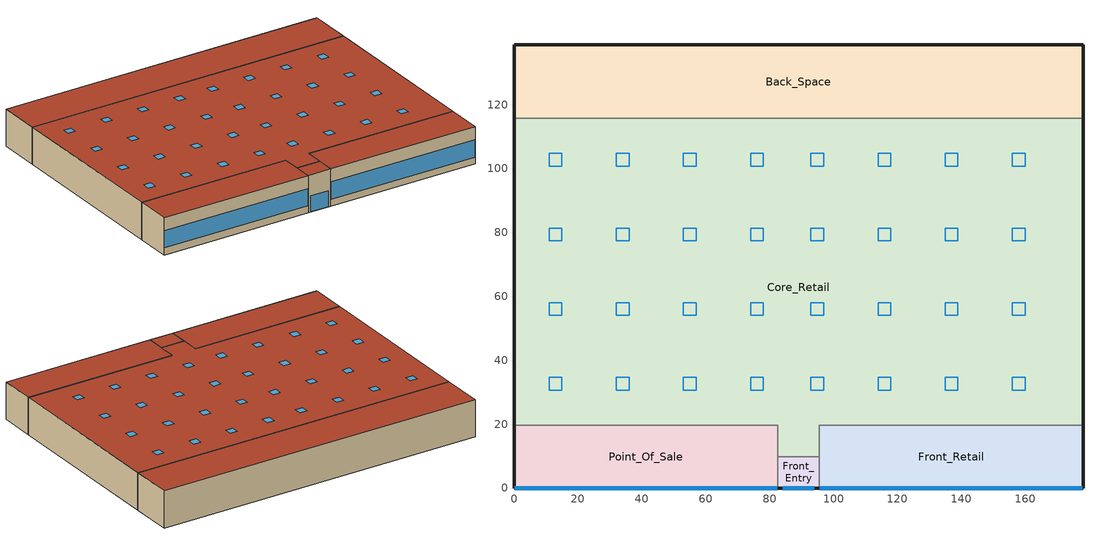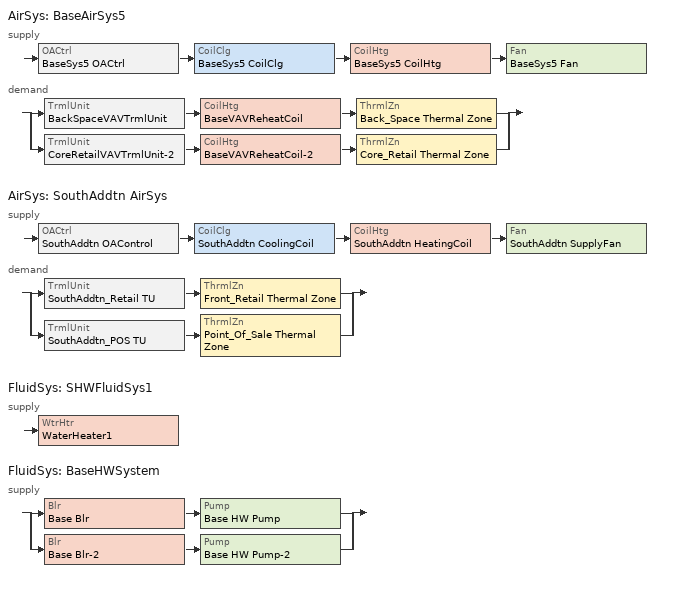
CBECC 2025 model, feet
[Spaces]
Back_Space
 floor ground (Base_CZ12-SlabOnOrBelowGradeF073): 178.05,138.68 178.05,115.72 0,115.72 0,138.68 z0
 wall outside (Base_CZ12-NonresMetalFrameWallU062): 178.05,115.72 178.05,138.68 0,138.68 0,115.72 z0:20
 wall to Core_Retail (NACM_Interior Wall): 0,115.72 178.05,115.72 z0:20
 roof outside (Base_CZ12-FlatNonresWoodFramingAndOtherRoofU039): 178.05,115.72 178.05,138.68 0,138.68 0,115.72 z20
Core_Retail
 floor ground (Base_CZ12-SlabOnOrBelowGradeF073): 178.05,115.72 178.05,19.68 95.59,19.68 95.59,9.84 82.46,9.84 82.46,19.68 0,19.68 0,115.72 z0
 wall outside (Base_CZ12-NonresMetalFrameWallU062): 178.05,19.68 178.05,115.72 / 0,115.72 0,19.68 z0:20
 wall to Front_Retail (NACM_Interior Wall): 95.59,9.84 95.59,19.68 178.05,19.68 z0:20
 wall to Point_Of_Sale (NACM_Interior Wall): 0,19.68 82.46,19.68 82.46,9.84 z0:20
 wall to Front_Entry (Base_CZ12-NonresMetalFrameWallU062): 82.46,9.84 95.59,9.84 z0:20
 roof outside (Base_CZ12-FlatNonresWoodFramingAndOtherRoofU039): 95.59,9.84 95.59,19.68 178.05,19.68 178.05,115.72 0,115.72 0,19.68 82.46,19.68 82.46,9.84 z20
 skylight (Base_AllCZ_Skylt-Gl-CurbMntU58): 15,30.68 15,34.69 11,34.69 11,30.68 z20; 36,30.68 36,34.69 32,34.69 32,30.68 z20; 57,30.68 57,34.69 53,34.69 53,30.68 z20; 78.03,30.68 78.03,34.69 74.03,34.69 74.03,30.68 z20; 96.93,30.68 96.93,34.69 92.93,34.69 92.93,30.68 z20; 15,54.02 15,58.02 11,58.02 11,54.02 z20; 36,54.02 36,58.02 32,58.02 32,54.02 z20; 57,54.02 57,58.02 53,58.02 53,54.02 z20; 78.03,54.02 78.03,58.02 74.03,58.02 74.03,54.02 z20; 96.93,54.02 96.93,58.02 92.93,58.02 92.93,54.02 z20; 15,77.35 15,81.35 11,81.35 11,77.35 z20; 36,77.35 36,81.35 32,81.35 32,77.35 z20; 57,77.35 57,81.35 53,81.35 53,77.35 z20; 78.03,77.35 78.03,81.35 74.03,81.35 74.03,77.35 z20; 96.93,77.35 96.93,81.35 92.93,81.35 92.93,77.35 z20; 15,100.72 15,104.72 11,104.72 11,100.72 z20; 36,100.72 36,104.72 32,104.72 32,100.72 z20; 57,100.72 57,104.72 53,104.72 53,100.72 z20; 78.03,100.72 78.03,104.72 74.03,104.72 74.03,100.72 z20; 96.93,100.72 96.93,104.72 92.93,104.72 92.93,100.72 z20; 117.93,77.35 117.93,81.35 113.93,81.35 113.93,77.35 z20; 159.93,100.72 159.93,104.72 155.93,104.72 155.93,100.72 z20; 159.93,54.02 159.93,58.02 155.93,58.02 155.93,54.02 z20; 159.93,30.68 159.93,34.69 155.93,34.69 155.93,30.68 z20; 117.93,100.72 117.93,104.72 113.93,104.72 113.93,100.72 z20; 117.93,54.02 117.93,58.02 113.93,58.02 113.93,54.02 z20; 117.93,30.68 117.93,34.69 113.93,34.69 113.93,30.68 z20; 138.93,77.35 138.93,81.35 134.93,81.35 134.93,77.35 z20; 138.93,100.72 138.93,104.72 134.93,104.72 134.93,100.72 z20; 138.93,54.02 138.93,58.02 134.93,58.02 134.93,54.02 z20; 138.93,30.68 138.93,34.69 134.93,34.69 134.93,30.68 z20; 159.93,77.35 159.93,81.35 155.93,81.35 155.93,77.35 z20
Front_Retail
 floor ground (Base_CZ12-SlabOnOrBelowGradeF073_New): 178.05,19.68 178.05,0 95.59,0 95.59,19.68 z0
 wall outside (Base_CZ12-NonresMetalFrameWallU062_New): 95.59,0 178.05,0 178.05,19.68 z0:20
 wall to Front_Entry (Base_CZ12-NonresMetalFrameWallU062_New-Int): 95.59,9.84 95.59,0 z0:20
 window (Base_AllCZ_FixedWindowU36): 95.75,0 177.89,0 z3.74:12.98
 roof outside (Base_CZ12-FlatNonresWoodFramingAndOtherRoofU039_New): 178.05,0 178.05,19.68 95.59,19.68 95.59,0 z20
Point_Of_Sale
 floor ground (Base_CZ12-SlabOnOrBelowGradeF073_New): 82.46,19.68 82.46,0 0,0 0,19.68 z0
 wall outside (Base_CZ12-NonresMetalFrameWallU062_New): 0,19.68 0,0 82.46,0 z0:20
 wall to Front_Entry (Base_CZ12-NonresMetalFrameWallU062_New-Int): 82.46,0 82.46,9.84 z0:20
 window (Base_AllCZ_FixedWindowU36): 0.16,0 82.3,0 z3.74:12.98
 roof outside (Base_CZ12-FlatNonresWoodFramingAndOtherRoofU039_New): 82.46,0 82.46,19.68 0,19.68 0,0 z20
Front_Entry
 floor ground (Base_CZ12-SlabOnOrBelowGradeF073_New): 95.59,9.84 95.59,0 82.46,0 82.46,9.84 z0
 wall outside (Base_CZ12-NonresMetalFrameWallU062_New): 82.46,0 95.59,0 z0:20
 window (Base_AllCZ_FixedWindowU36): 84.1,0 93.95,0 z0.16:8.73
 roof outside (Base_CZ12-FlatNonresWoodFramingAndOtherRoofUnconditioned): 95.59,0 95.59,9.84 82.46,9.84 82.46,0 z20
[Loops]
AirSys 'BaseAirSys5'
 supply: OACtrl 'BaseSys5 OACtrl' > CoilClg 'BaseSys5 CoilClg' > CoilHtg 'BaseSys5 CoilHtg' > Fan 'BaseSys5 Fan'
 demand: split
  | TrmlUnit 'BackSpaceVAVTrmlUnit' > CoilHtg 'BaseVAVReheatCoil' > ThrmlZn 'Back_Space Thermal Zone'
  | TrmlUnit 'CoreRetailVAVTrmlUnit-2' > CoilHtg 'BaseVAVReheatCoil-2' > ThrmlZn 'Core_Retail Thermal Zone'
AirSys 'SouthAddtn AirSys'
 supply: OACtrl 'SouthAddtn OAControl' > CoilClg 'SouthAddtn CoolingCoil' > CoilHtg 'SouthAddtn HeatingCoil' > Fan 'SouthAddtn SupplyFan'
 demand: split
  | TrmlUnit 'SouthAddtn_Retail TU' > ThrmlZn 'Front_Retail Thermal Zone'
  | TrmlUnit 'SouthAddtn_POS TU' > ThrmlZn 'Point_Of_Sale Thermal Zone'
FluidSys 'SHWFluidSys1'
 supply: WtrHtr 'WaterHeater1'
FluidSys 'BaseHWSystem'
 supply: split
  | Blr 'Base Blr' > Pump 'Base HW Pump'
  | Blr 'Base Blr-2' > Pump 'Base HW Pump-2'
[Proj]
050006-RetlMed-Run27_WholeBldg: ZipCode=90045; CompType=AdditionComplete
[Bldg]
Retail Standalone: WholeBldgModeled=1; TotStoryCnt=1; AboveGrdStoryCnt=1
[ConsAssm]
Name | CompatibleSurfType | ExtRoughness | MatRef[1] | MatRef[2] | MatRef[3] | MatRef[4] | SlabType | CRRCInitialRefl | CRRCAgedRefl | CRRCInitialEmit | CRRCAgedEmit | CRRCProdID
Base_CZ12-NonresMetalFrameWallU062_New-Int | InteriorWall | MediumRough | Stucco - 7/8 in. | Compliance Insulation R13.99 | Air - Metal Wall Framing - 16 or 24 in. OC | Gypsum Board - 1/2 in.
Base_CZ12-NonresMetalFrameWallU062_New; Base_CZ12-NonresMetalFrameWallU062 | ExteriorWall | MediumRough | Stucco - 7/8 in. | Compliance Insulation R13.99 | Air - Metal Wall Framing - 16 or 24 in. OC | Gypsum Board - 1/2 in.
Base_CZ12-SlabOnOrBelowGradeF073; Base_CZ12-SlabOnOrBelowGradeF073_New | UndergroundFloor | MediumRough | Concrete - 140 lb/ft3 - 6 in. |  |  |  | UnheatedSlabOnGrade
Base_CZ12-FlatNonresWoodFramingAndOtherRoofU039; Base_CZ12-FlatNonresWoodFramingAndOtherRoofU039_New | Roof | MediumRough | Metal Standing Seam - 1/16 in. | Compliance Insulation R24.86 |  |  |  | 0.63 | 0.63 | 0.85 | 0.85 | XXXX-XXXX
Base_CZ12-FlatNonresWoodFramingAndOtherRoofUnconditioned | Roof | MediumRough | Metal Standing Seam - 1/16 in. |  |  |  |  | 0.63 | 0.63 | 0.85 | 0.85 | XXXX-XXXX
NACM_Interior Wall | InteriorWall |  | NACM_Gypsum Board 5/8in | NACM_Gypsum Board 5/8in
[Mat]
Name | CodeCat | CodeItem
Stucco - 7/8 in. | Plastering Materials | Stucco - 7/8 in.
Compliance Insulation R13.99 | Insulation Board | Compliance Insulation R13.99
Air - Metal Wall Framing - 16 or 24 in. OC | Air | Air - Metal Wall Framing - 16 or 24 in. OC
Gypsum Board - 1/2 in. | Bldg Board and Siding | Gypsum Board - 1/2 in.
Concrete - 140 lb/ft3 - 6 in. | Concrete | Concrete - 140 lb/ft3 - 6 in.
Metal Standing Seam - 1/16 in. | Roofing | Metal Standing Seam - 1/16 in.
Compliance Insulation R24.86 | Insulation Board | Compliance Insulation R24.86
NACM_Gypsum Board 5/8in | Bldg Board and Siding | Gypsum Board - 5/8 in.
[FenCons] FenProdType=FixedWindow; AssmContext=Manufactured; CertificationMthd=NFRCRated; SHGC=0.25
Name | FenType | SkyltGlz | SkyltCurb | UFactor | VT | GlzTint
Base_AllCZ_Skylt-Gl-CurbMntU58 | Skylight | Glass | CurbMounted | 0.58 | 0.49
Base_AllCZ_FixedWindowU36 | VerticalFenestration |  |  | 0.36 | 0.42 | TintedGlazing
[Story]
Building Story 1
[Spc] Story=Building Story 1; SHWFluidSegRef=SHWSupply1
Name | ThrmlZnRef | Vol | SpcFuncDefaultsRef | EnvStatus | LtgStatus | SkylitDayltgInstalledLtgPwr | SkylitDayltgCtrlLtgPwr | SkylitDayltgIllumSetpt | DayltgCtrlType | CondgType | IntLPDReg | PriSide100PctControlled | SecSide100PctControlled | PriSideDayltgIllumSetpt | SecSideDayltgIllumSetpt | PriSideDayltgInstalledLtgPwr | SecSideDayltgInstalledLtgPwr | PriSideDayltgCtrlLtgPwr | SecSideDayltgCtrlLtgPwr
Back_Space | Back_Space Thermal Zone | 81782 | Retail Back_Space | Existing | Existing
Core_Retail | Core_Retail Thermal Zone | 344549 | Retail Sales | Existing | Existing | 1500 | 1500 | 950 | Continuous
Front_Entry | Front_Entry Thermal Zone | 2583.34 | Retail Main Entry | New | New |  |  |  | ContinuousPlusOff | Unconditioned | 1.2 | 1 | 0 | 200 | 200
Front_Retail | Front_Retail Thermal Zone | 32466.1 | Retail Sales | New | New |  |  |  | Continuous |  |  | 0 | 1 | 950 | 950
Point_Of_Sale | Point_Of_Sale Thermal Zone | 32466.1 | Retail Sales | New | New |  |  |  | Continuous |  |  |  | 1 | 950 | 950 | 500 | 600 | 500 | 600
[IntLtgSys] Spc=Front_Retail; LumRef[1]=Luminaire 1
Name | LumCnt[1] | DaylitAreaType | AllowType | AllowArea
Front_Retail_GenLtgSys | 81 | SecondarySidelit
Front_Retail_Task&FloorDisplayLtgSys | 40 | PrimarySidelit | FloorDisplayAndTask | 810
[ThrmlZn]
Name | PriAirCondgSysRef[1] | VentCtrlMthd | Type
Back_Space Thermal Zone | BaseAirSys5
Core_Retail Thermal Zone | BaseAirSys5 | CO2Sensors
Front_Entry Thermal Zone |  |  | Unconditioned
Front_Retail Thermal Zone; Point_Of_Sale Thermal Zone | SouthAddtn AirSys | CO2Sensors
[AirSys]
Name | Status | Type | CtrlSysType | ReheatCtrlMthd | ClgCtrl | ClRstSupHi | ClRstSupLow | CtrlZnRef
BaseAirSys5 | Existing | PVAV | DDCToZone | DualMaximum | WarmestReset | 60 | 55
SouthAddtn AirSys |  | SZAC |  |  |  |  |  | Front_Retail Thermal Zone
[AirSeg]
Name | Sys | Type | Path
BaseSys5 SupAirSeg | BaseAirSys5 | Supply | Ducted
BaseSys5 RetAirSeg | BaseAirSys5 | Return | Ducted
SouthAddtn Supply AirSeg | SouthAddtn AirSys | Supply | Ducted
SouthAddtn Return AirSeg | SouthAddtn AirSys | Return | Direct
[CoilClg] Type=DirectExpansion; FuelSrc=Electric; CndsrType=Air
Name | Sys
BaseSys5 CoilClg | BaseAirSys5
SouthAddtn CoolingCoil | SouthAddtn AirSys
[CoilHtg]
Name | Sys | Type | FluidSegInRef | FluidSegOutRef | FuelSrc
BaseSys5 CoilHtg; BaseVAVReheatCoil; BaseVAVReheatCoil-2 | BaseAirSys5 | HotWater | BaseHWPrimSupSeg | BaseHWPrimRetSeg
SouthAddtn HeatingCoil | SouthAddtn AirSys | Furnace |  |  | Gas
[Fan]
Name | Sys | CtrlMthd | ModelingMthd | MtrBHP | MtrHP | MtrEff
BaseSys5 Fan | BaseAirSys5 | VariableSpeedDrive
SouthAddtn SupplyFan | SouthAddtn AirSys | ConstantVolume | BrakeHorsePower | 1.12 | 1 | 0.855
[TrmlUnit]
Name | Sys | Type | ZnServedRef | PriAirSegRef
BackSpaceVAVTrmlUnit | BaseAirSys5 | VAVReheatBox | Back_Space Thermal Zone | BaseSys5 SupAirSeg
CoreRetailVAVTrmlUnit-2 | BaseAirSys5 | VAVReheatBox | Core_Retail Thermal Zone | BaseSys5 SupAirSeg
SouthAddtn_Retail TU | SouthAddtn AirSys | Uncontrolled | Front_Retail Thermal Zone | SouthAddtn Supply AirSeg
SouthAddtn_POS TU | SouthAddtn AirSys | Uncontrolled | Point_Of_Sale Thermal Zone | SouthAddtn Supply AirSeg
[OACtrl]
Name | Sys | EconoCtrlMthd | EconoIntegration | AirSegSupRef | AirSegRetRef
BaseSys5 OACtrl | BaseAirSys5 | DifferentialDryBulb | Integrated | BaseSys5 SupAirSeg | BaseSys5 RetAirSeg
SouthAddtn OAControl | SouthAddtn AirSys | NoEconomizer |  | SouthAddtn Supply AirSeg | SouthAddtn Return AirSeg
[FluidSys] Status=Existing
Name | Type
SHWFluidSys1 | ServiceHotWater
BaseHWSystem | HotWater
[FluidSeg]
Name | Sys | Type | Src
SHWSupply1 | SHWFluidSys1 | PrimarySupply
SHWMakeup1 | SHWFluidSys1 | MakeupFluid | MunicipalWater
BaseHWPrimSupSeg | BaseHWSystem | PrimarySupply
BaseHWPrimRetSeg | BaseHWSystem | PrimaryReturn
[WtrHtr]
WaterHeater1: Sys=SHWFluidSys1; Status=Existing; FluidSegOutRef=SHWSupply1; FluidSegMakeupRef=SHWMakeup1; StorCap=250; ThrmlEff=0.85; CapRtd=160000
[Blr] Sys=BaseHWSystem; Type=HotWater; FuelSrc=Gas; DraftType=MechanicalNoncondensing; FluidSegInRef=BaseHWPrimRetSeg; FluidSegOutRef=BaseHWPrimSupSeg; CapRtd=240681; AFUE=0.82; ThrmlEff=0.8225
Base Blr; Base Blr-2
[Pump] Sys=BaseHWSystem
Name | SpdCtrl
Base HW Pump
Base HW Pump-2 | ConstantSpeed
[SpcFuncDefaults] ProcGasSchRef=RetailGasEquipment; HotWtrHtgSchRef=RetailHotWater
Name | SpcFunc | OccSchRef | IntLtgRegSchRef | RecptSchRef | CommRfrgEqpSchRef | InfSchRef[1] | RecptPwrDens
Retail Sales | Retail Sales Area (Retail Merchandise Sales) | RetailOccupancy | RetailLights | RetailReceptacle | RetailRefrigeration | RetailInfiltration
Retail Back_Space | Storage, Commercial/Industrial (Warehouse) | AssemblyOccupancy | AssemblyLights | AssemblyReceptacle | AssemblyReceptacle | AssemblyInfiltration
Retail Main Entry | Lobby, Main Entry | AssemblyOccupancy | AssemblyLights | AssemblyReceptacle | RetailRefrigeration | AssemblyInfiltration | 0
[Lum]
Luminaire 1: Pwr=32
[SchDay] Type=Fraction
Name | Hr
OnDay | ( 1, 1, 1, 1, 1, 1, 1, 1, 1, 1, 1, 1, 1, 1, 1, 1, 1, 1, 1, 1, 1, 1, 1, 1 )
OffDay | ( 0, 0, 0, 0, 0, 0, 0, 0, 0, 0, 0, 0, 0, 0, 0, 0, 0, 0, 0, 0, 0, 0, 0, 0 )
RetailOccupancyWD | ( 0, 0, 0, 0, 0, 0, 0, 0.1, 0.2, 0.5, 0.5, 0.7, 0.7, 0.7, 0.7, 0.8, 0.7, 0.5, 0.5, 0.3, 0.3, 0, 0, 0 )
RetailOccupancySat | ( 0, 0, 0, 0, 0, 0, 0, 0.1, 0.2, 0.5, 0.6, 0.8, 0.8, 0.8, 0.8, 0.8, 0.8, 0.6, 0.2, 0.2, 0.2, 0.1, 0, 0 )
RetailOccupancySun | ( 0, 0, 0, 0, 0, 0, 0, 0, 0, 0.1, 0.2, 0.2, 0.4, 0.4, 0.4, 0.4, 0.4, 0.2, 0.1, 0, 0, 0, 0, 0 )
RetailLightsWD | ( 0.05, 0.05, 0.05, 0.05, 0.05, 0.05, 0.05, 0.2, 0.5, 0.85, 0.85, 0.85, 0.85, 0.85, 0.85, 0.85, 0.85, 0.85, 0.55, 0.55, 0.5, 0.2, 0.05, 0.05 )
RetailLightsSat | ( 0.05, 0.05, 0.05, 0.05, 0.05, 0.05, 0.05, 0.1, 0.3, 0.55, 0.85, 0.85, 0.85, 0.85, 0.85, 0.85, 0.85, 0.85, 0.5, 0.3, 0.3, 0.1, 0.05, 0.05 )
RetailLightsSun | ( 0.05, 0.05, 0.05, 0.05, 0.05, 0.05, 0.05, 0.05, 0.1, 0.1, 0.4, 0.4, 0.55, 0.55, 0.55, 0.55, 0.55, 0.4, 0.2, 0.05, 0.05, 0.05, 0.05, 0.05 )
RetailReceptacleWD | ( 0.05, 0.05, 0.05, 0.05, 0.05, 0.05, 0.05, 0.2, 0.5, 0.9, 0.9, 0.9, 0.9, 0.9, 0.9, 0.9, 0.9, 0.9, 0.6, 0.6, 0.5, 0.2, 0.05, 0.05 )
RetailReceptacleSat | ( 0.05, 0.05, 0.05, 0.05, 0.05, 0.05, 0.05, 0.1, 0.3, 0.6, 0.9, 0.9, 0.9, 0.9, 0.9, 0.9, 0.9, 0.9, 0.5, 0.3, 0.3, 0.1, 0.05, 0.05 )
RetailReceptacleSun | ( 0.05, 0.05, 0.05, 0.05, 0.05, 0.05, 0.05, 0.05, 0.1, 0.1, 0.4, 0.4, 0.6, 0.6, 0.6, 0.6, 0.6, 0.4, 0.2, 0.05, 0.05, 0.05, 0.05, 0.05 )
RetailInfiltrationWD | ( 1, 1, 1, 1, 1, 1, 0.25, 0.25, 0.25, 0.25, 0.25, 0.25, 0.25, 0.25, 0.25, 0.25, 0.25, 0.25, 0.25, 0.25, 0.25, 1, 1, 1 )
RetailInfiltrationSat | ( 1, 1, 1, 1, 1, 1, 0.25, 0.25, 0.25, 0.25, 0.25, 0.25, 0.25, 0.25, 0.25, 0.25, 0.25, 0.25, 0.25, 0.25, 0.25, 0.25, 1, 1 )
RetailInfiltrationSun | ( 1, 1, 1, 1, 1, 1, 1, 1, 0.25, 0.25, 0.25, 0.25, 0.25, 0.25, 0.25, 0.25, 0.25, 1, 1, 1, 1, 1, 1, 1 )
RetailHotWaterWD | ( 0.04, 0.05, 0.05, 0.04, 0.04, 0.04, 0.04, 0.15, 0.23, 0.32, 0.41, 0.57, 0.62, 0.61, 0.5, 0.45, 0.46, 0.47, 0.42, 0.34, 0.33, 0.23, 0.13, 0.08 )
RetailHotWaterSat | ( 0.11, 0.1, 0.08, 0.06, 0.06, 0.06, 0.07, 0.2, 0.24, 0.27, 0.42, 0.54, 0.59, 0.6, 0.49, 0.48, 0.47, 0.46, 0.44, 0.36, 0.29, 0.22, 0.16, 0.13 )
RetailHotWaterSun | ( 0.07, 0.07, 0.07, 0.06, 0.06, 0.06, 0.07, 0.1, 0.12, 0.14, 0.29, 0.31, 0.36, 0.36, 0.34, 0.35, 0.37, 0.34, 0.25, 0.27, 0.21, 0.16, 0.1, 0.06 )
RetailRefrigerationWD; RetailRefrigerationSat; RetailRefrigerationSun | ( 0.9, 0.9, 0.9, 0.9, 0.9, 0.9, 0.9, 0.9, 0.9, 0.9, 0.9, 0.9, 0.9, 0.9, 0.9, 0.9, 0.9, 0.9, 0.9, 0.9, 0.9, 0.9, 0.9, 0.9 )
RetailGasEquipmentWD; RetailGasEquipmentSat; RetailGasEquipmentSun | ( 0, 0, 0, 0, 0, 0, 0, 0.5, 0.5, 0.75, 0.9, 0.9, 0.9, 0.75, 0.75, 0.9, 0.9, 0.9, 0.75, 0.5, 0.5, 0, 0, 0 )
AssemblyOccupancyWD | ( 0, 0, 0, 0, 0, 0, 0, 0, 0.2, 0.2, 0.2, 0.8, 0.8, 0.8, 0.8, 0.8, 0.8, 0.8, 0.2, 0.2, 0.2, 0.2, 0.1, 0 )
AssemblyOccupancySat | ( 0, 0, 0, 0, 0, 0, 0, 0, 0.2, 0.2, 0.2, 0.6, 0.6, 0.6, 0.6, 0.6, 0.6, 0.6, 0.6, 0.6, 0.6, 0.8, 0.1, 0 )
AssemblyOccupancySun | ( 0, 0, 0, 0, 0, 0, 0, 0, 0.1, 0.1, 0.1, 0.1, 0.1, 0.7, 0.7, 0.7, 0.7, 0.7, 0.7, 0.7, 0.7, 0.7, 0.2, 0 )
AssemblyLightsWD | ( 0.05, 0.05, 0.05, 0.05, 0.05, 0.05, 0.35, 0.35, 0.35, 0.65, 0.65, 0.65, 0.65, 0.65, 0.65, 0.65, 0.65, 0.65, 0.65, 0.65, 0.65, 0.65, 0.25, 0.05 )
AssemblyLightsSat | ( 0.05, 0.05, 0.05, 0.05, 0.05, 0.05, 0.05, 0.3, 0.3, 0.4, 0.4, 0.4, 0.4, 0.4, 0.4, 0.4, 0.4, 0.4, 0.4, 0.4, 0.4, 0.4, 0.4, 0.05 )
AssemblyLightsSun | ( 0.05, 0.05, 0.05, 0.05, 0.05, 0.05, 0.05, 0.3, 0.3, 0.3, 0.3, 0.3, 0.55, 0.55, 0.55, 0.55, 0.55, 0.55, 0.55, 0.55, 0.55, 0.55, 0.05, 0.05 )
AssemblyReceptacleWD | ( 0.05, 0.05, 0.05, 0.05, 0.05, 0.05, 0.4, 0.4, 0.4, 0.75, 0.75, 0.75, 0.75, 0.75, 0.75, 0.75, 0.75, 0.75, 0.75, 0.75, 0.75, 0.75, 0.25, 0.05 )
AssemblyReceptacleSat | ( 0.05, 0.05, 0.05, 0.05, 0.05, 0.05, 0.05, 0.3, 0.3, 0.5, 0.5, 0.5, 0.5, 0.5, 0.5, 0.5, 0.5, 0.5, 0.5, 0.5, 0.5, 0.5, 0.5, 0.05 )
AssemblyReceptacleSun | ( 0.05, 0.05, 0.05, 0.05, 0.05, 0.05, 0.05, 0.3, 0.3, 0.3, 0.3, 0.3, 0.65, 0.65, 0.65, 0.65, 0.65, 0.65, 0.65, 0.65, 0.65, 0.65, 0.05, 0.05 )
AssemblyInfiltrationWD | ( 1, 1, 1, 1, 1, 0.25, 0.25, 0.25, 0.25, 0.25, 0.25, 0.25, 0.25, 0.25, 0.25, 0.25, 0.25, 0.25, 0.25, 0.25, 0.25, 0.25, 0.25, 1 )
AssemblyInfiltrationSat; AssemblyInfiltrationSun | ( 1, 1, 1, 1, 1, 1, 0.25, 0.25, 0.25, 0.25, 0.25, 0.25, 0.25, 0.25, 0.25, 0.25, 0.25, 0.25, 0.25, 0.25, 0.25, 0.25, 0.25, 1 )
[Sch] Type=Fraction
Name | SchWeekRef[1]
RetailOccupancy | RetailOccupancyWk
RetailLights | RetailLightsWk
RetailReceptacle | RetailReceptacleWk
RetailInfiltration | RetailInfiltrationWk
RetailHotWater | RetailHotWaterWk
RetailRefrigeration | RetailRefrigerationWk
RetailGasEquipment | RetailGasEquipmentWk
AssemblyOccupancy | AssemblyOccupancyWk
AssemblyLights | AssemblyLightsWk
AssemblyReceptacle | AssemblyReceptacleWk
AssemblyInfiltration | AssemblyInfiltrationWk
[SchWeek] Type=Fraction
Name | SchDaySunRef | SchDayMonRef | SchDayTueRef | SchDayWedRef | SchDayThuRef | SchDayFriRef | SchDaySatRef | SchDayHolRef | SchDayClgDDRef | SchDayHtgDDRef
RetailOccupancyWk | RetailOccupancySun | RetailOccupancyWD | RetailOccupancyWD | RetailOccupancyWD | RetailOccupancyWD | RetailOccupancyWD | RetailOccupancySat | RetailOccupancySun | OnDay | OffDay
RetailLightsWk | RetailLightsSun | RetailLightsWD | RetailLightsWD | RetailLightsWD | RetailLightsWD | RetailLightsWD | RetailLightsSat | RetailLightsSun | OnDay | OffDay
RetailReceptacleWk | RetailReceptacleSun | RetailReceptacleWD | RetailReceptacleWD | RetailReceptacleWD | RetailReceptacleWD | RetailReceptacleWD | RetailReceptacleSat | RetailReceptacleSun | OnDay | OffDay
RetailInfiltrationWk | RetailInfiltrationSun | RetailInfiltrationWD | RetailInfiltrationWD | RetailInfiltrationWD | RetailInfiltrationWD | RetailInfiltrationWD | RetailInfiltrationSat | RetailInfiltrationSun | RetailInfiltrationWD | RetailInfiltrationSat
RetailHotWaterWk | RetailHotWaterSun | RetailHotWaterWD | RetailHotWaterWD | RetailHotWaterWD | RetailHotWaterWD | RetailHotWaterWD | RetailHotWaterSat | RetailHotWaterSun | RetailHotWaterWD | RetailHotWaterSat
RetailRefrigerationWk | RetailRefrigerationSun | RetailRefrigerationWD | RetailRefrigerationWD | RetailRefrigerationWD | RetailRefrigerationWD | RetailRefrigerationWD | RetailRefrigerationSat | RetailRefrigerationSun | OnDay | OffDay
RetailGasEquipmentWk | RetailGasEquipmentSun | RetailGasEquipmentWD | RetailGasEquipmentWD | RetailGasEquipmentWD | RetailGasEquipmentWD | RetailGasEquipmentWD | RetailGasEquipmentSat | RetailGasEquipmentSun | OnDay | OffDay
AssemblyOccupancyWk | AssemblyOccupancySun | AssemblyOccupancyWD | AssemblyOccupancyWD | AssemblyOccupancyWD | AssemblyOccupancyWD | AssemblyOccupancyWD | AssemblyOccupancySat | AssemblyOccupancySun | OnDay | OffDay
AssemblyLightsWk | AssemblyLightsSun | AssemblyLightsWD | AssemblyLightsWD | AssemblyLightsWD | AssemblyLightsWD | AssemblyLightsWD | AssemblyLightsSat | AssemblyLightsSun | OnDay | OffDay
AssemblyReceptacleWk | AssemblyReceptacleSun | AssemblyReceptacleWD | AssemblyReceptacleWD | AssemblyReceptacleWD | AssemblyReceptacleWD | AssemblyReceptacleWD | AssemblyReceptacleSat | AssemblyReceptacleSun | OnDay | OffDay
AssemblyInfiltrationWk | AssemblyInfiltrationSun | AssemblyInfiltrationWD | AssemblyInfiltrationWD | AssemblyInfiltrationWD | AssemblyInfiltrationWD | AssemblyInfiltrationWD | AssemblyInfiltrationSat | AssemblyInfiltrationSun | AssemblyInfiltrationWD | AssemblyInfiltrationWD
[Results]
End Use | Proposed Design Site Elec. (MWh/yr) | Proposed Site Gas (MBtu/yr) | Proposed LSC¹ ($/ft²-yr) | Standard Design Site Elec. (MWh/yr) | Standard Site Gas (MBtu/yr) | Standard LSC¹ ($/ft²-yr) | Compliance Margins LSC¹ ($/ft²-yr)
Space Heating | 0.0 | 61.9 | 1.55 | 0.8 | 57.2 | 1.65 | 0.10
Space Cooling | 58.2 | -- | 10.69 | 54.2 | -- | 9.92 | -0.77
Indoor Fans | 14.8 | -- | 2.94 | 13.2 | -- | 2.63 | -0.31
Heat Rejection | -- | -- | -- | -- | -- | -- | --
Pumps & Misc. | 0.4 | -- | 0.09 | 0.4 | -- | 0.10 | 0.01
Domestic Hot Water | -- | 125.3 | 2.74 | -- | 125.3 | 2.74 | --
Indoor Lighting | 77.5 | -- | 15.34 | 73.2 | -- | 14.46 | -0.88
Total Compliance | 150.9 | 187.2 | 33.35 | 141.8 | 182.5 | 31.50 | -1.85
Receptacle | 77.7 | -- | 15.27 | 77.7 | -- | 15.27 | --
Process | -- | -- | -- | -- | -- | -- | --
Other Lighting | 0.2 | -- | 0.04 | 0.1 | -- | 0.03 | -0.01
Process Motors | -- | -- | -- | -- | -- | -- | --
Photovoltaics | -- | -- | -- | -- | -- | -- | --
Battery Storage | -- | -- | -- | -- | -- | -- | --
Project Total | 228.8 | 187.2 | 48.66 | 219.6 | 182.5 | 46.80 | -1.86
Efficiency Compliance | 150.9 | 187.2 | 33.35 | 141.8 | 182.5 | 31.50 | -1.85
FAIL
